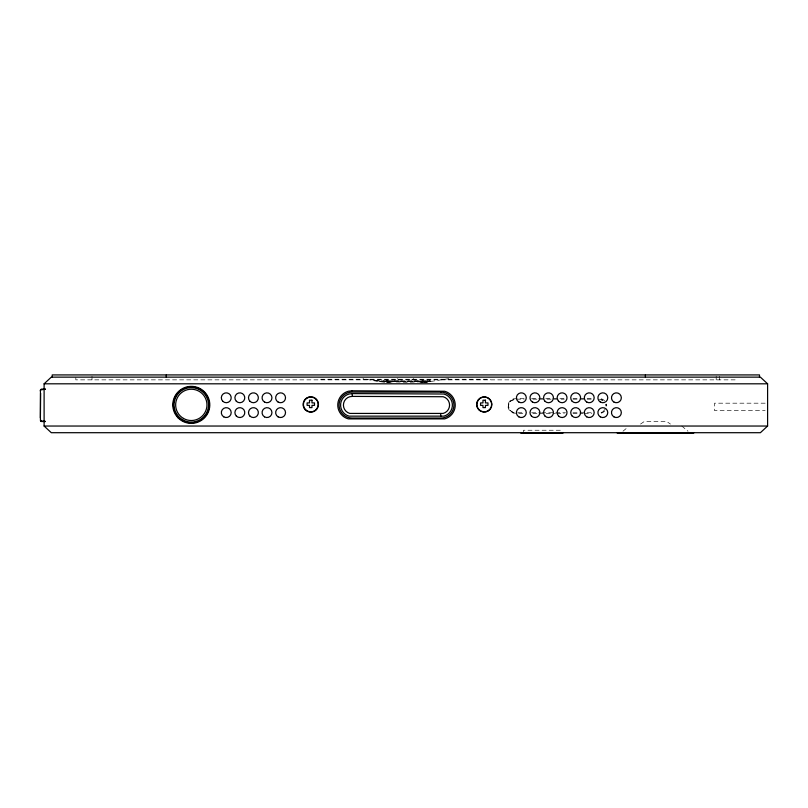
<?xml version="1.0" encoding="UTF-8"?>
<svg xmlns="http://www.w3.org/2000/svg" width="808" height="808" viewBox="0 0 808 808"><rect width="100%" height="100%" fill="white"/><g stroke="black" fill="none" stroke-linecap="round" stroke-linejoin="round"><path stroke-width="0.61" stroke-dasharray="4.04 3.03" d="M604.101 410.767A6.787 6.787 0 0 1 601.061 412.524L605.182 409.363M622.988 431.219L627.412 427.523M383.477 381.729L384.275 381.174L378.659 381.174L389.244 382.538L383.921 381.174L373.538 380.548L385.547 381.326L380.982 381.326L385.103 381.992L383.517 381.326M640.532 424.059L644.168 421.594L666.802 421.594L670.438 424.059M411.646 379.932L413.807 378.679M386.244 381.447L389.84 381.336A12.231 0.646 2.3 0 1 393.809 381.356L396.91 381.406M423.796 381.164L419.413 382.538L423.796 381.164L427.119 381.134M448.723 378.639L422.645 382.76M424.382 382.538L430.442 381.305L420.938 382.79M421.382 382.8L430.442 381.386L430.442 380.861L383.517 380.861L390.325 382.75M384.224 381.164L384.659 381.134A14.696 0.808 4.1 0 1 387.83 381.093A14.696 1.06 3.2 0 1 392.617 381.124L394.627 381.174M389.375 381.093L386.668 381.326L392.769 381.134A14.938 1.071 3.2 0 0 387.901 381.103A14.938 0.828 4.1 0 0 384.659 381.134M427.715 380.861L427.715 381.558L406.979 382.315L386.244 381.558L386.244 380.861M418.897 381.356L426.947 381.285M430.129 381.124L430.007 381.093A12.756 0.707 -4.1 0 0 426.695 381.022A12.756 0.919 -3.2 0 0 420.958 381.093L398.263 381.255M418.544 381.406L398.354 381.437L398.263 380.861M414.353 381.305L414.948 381.285A13.726 1.151 -2 0 1 419.938 381.194M401.424 381.517A318.908 318.908 0 0 0 417.554 381.386L419.463 381.386A13.332 0.697 -2.3 0 1 423.796 381.366A13.332 0.535 -3 0 1 426.695 381.386L427.715 381.467M320.614 379.245L490.335 379.245M735.118 379.861L75.831 379.861L75.831 376.154M524.089 398.546L513.423 398.788A7.434 7.434 0 0 0 513.423 413.141L524.089 413.393M531.614 398.546L565.479 398.546M573.003 398.546L593.072 398.546M516.605 399.172L524.119 399.172M532.886 399.172L564.216 399.172M572.983 399.172L591.779 399.172M765.136 403.182L714.514 403.182L714.514 410.585L765.136 410.585M517.857 412.757L524.119 412.757M531.634 412.757L540.411 412.757M541.663 412.757L565.469 412.757M572.983 412.757L593.042 412.757M532.866 413.393L537.886 413.393M539.138 413.393L555.439 413.393M556.702 413.393L564.226 413.393M573.003 413.393L583.043 413.393M584.295 413.393L591.82 413.393M560.298 430.24L523.503 430.24L523.503 433.078M395.264 381.386L395.152 381.376A11.989 0.626 2.3 0 0 389.769 381.326M394.445 381.164L396.546 381.214M396.698 381.396L398.596 381.447L398.596 380.861M396.334 381.204L398.506 380.861M391.456 382.972L377.134 381.326L362.984 378.639M430.442 381.194L429.22 381.184A16.029 0.889 -4.1 0 0 425.735 381.144A16.029 1.151 -3.2 0 0 420.514 381.184M599.304 399.172L604.101 401.162A6.787 6.787 0 0 0 601.061 399.404M397.142 378.679L399.304 379.932M681.78 426.038L687.982 431.219M719.625 376.154L719.625 379.861M716.191 376.154L716.191 379.861M417.554 380.861L417.554 381.386M414.353 380.861L414.262 381.467M92.001 376.154L92.001 379.861M604.556 411.221A7.434 7.434 0 0 1 601.223 413.141M601.223 398.788A7.434 7.434 0 0 1 604.556 400.718M606.475 404.04A7.434 7.434 0 0 1 606.727 405.969M508.788 404.212C507.596 408.343 511.05 412.837 515.342 412.757A6.787 6.787 0 0 1 508.555 405.969A6.787 6.787 0 0 1 515.342 399.172L510.545 401.162L508.788 404.212M606.091 405.969L605.859 404.212A6.787 6.787 0 0 1 606.091 405.969"/><path stroke-width="1.21" d="M40.4 390.486L40.44 389.981M40.44 390.163L41.319 389.103L45.339 389.052M40.562 389.86L45.339 389.244M44.107 383.81L51.298 377.144L760.399 377.144L767.6 383.81L767.6 426.038L760.399 432.704L51.298 432.704L44.107 426.038L44.107 383.81L767.6 383.81M352.147 393.607L349.086 394.011A11.453 11.453 0 0 0 349.086 416.14L443.905 416.14A11.453 11.453 0 0 0 443.905 394.011L352.147 393.607L352.328 396.395L443.178 396.728A8.646 8.646 0 0 1 443.178 413.423L349.814 413.423A8.646 8.646 0 0 1 349.814 396.728L352.328 396.395M45.339 421.372L40.764 421.008M45.339 421.554L41.319 421.513L40.4 420.13M44.107 426.038L767.6 426.038M520.766 433.078L563.035 433.078M617.211 433.078L693.759 433.078M40.562 420.938L40.4 418.14M440.663 413.757L440.845 416.544M759.5 377.144L759.5 374.922L52.207 374.922L52.207 377.144M645.41 374.922L645.41 377.144M166.286 374.922L166.286 377.144M40.4 390.304L40.4 392.476M351.965 390.779L348.349 391.254A14.312 14.312 0 0 0 348.349 418.897L444.653 418.897A14.312 14.312 0 0 0 444.653 391.254L351.965 390.779M440.946 392.112L352.056 392.112A12.968 12.968 0 0 0 339.087 405.081A12.968 12.968 0 0 0 352.056 418.039L440.946 418.039A12.968 12.968 0 0 0 453.904 405.081A12.968 12.968 0 0 0 440.946 392.112M40.521 393.112L40.4 417.807L40.521 393.112M311.969 400.202L309.504 400.202L309.504 402.909L307.101 402.909L307.101 405.374L309.504 405.374L309.504 407.606L311.969 407.606L311.969 405.374L314.504 405.374L314.504 402.909L311.969 402.909L311.969 400.202M485.436 400.202L482.972 400.202L482.972 402.909L480.568 402.909L480.568 405.374L482.972 405.374L482.972 407.606L485.436 407.606L485.436 405.374L487.971 405.374L487.971 402.909L485.436 402.909L485.436 400.202M236.35 401.283A4.939 4.939 0 0 0 244.612 399.061A4.939 4.939 0 0 0 238.562 393.011A4.939 4.939 0 0 0 236.35 401.283M222.776 401.283A4.939 4.939 0 0 0 231.037 399.061A4.939 4.939 0 0 0 224.988 393.011A4.939 4.939 0 0 0 222.776 401.283M223.796 416.877A4.939 4.939 0 0 0 231.199 412.605A4.939 4.939 0 0 0 223.796 408.323A4.939 4.939 0 0 0 223.796 416.877M264.539 416.877A4.939 4.939 0 0 0 271.942 412.605A4.939 4.939 0 0 0 264.539 408.323A4.939 4.939 0 0 0 264.539 416.877M264.539 402.061A4.939 4.939 0 0 0 271.942 397.788A4.939 4.939 0 0 0 264.539 393.506A4.939 4.939 0 0 0 264.539 402.061M236.35 416.09A4.939 4.939 0 0 0 244.612 413.878A4.939 4.939 0 0 0 238.562 407.828A4.939 4.939 0 0 0 236.35 416.09M249.935 401.283A4.939 4.939 0 0 0 258.196 399.061A4.939 4.939 0 0 0 252.147 393.011A4.939 4.939 0 0 0 249.935 401.283M278.114 402.061A4.939 4.939 0 0 0 285.527 397.788A4.939 4.939 0 0 0 278.114 393.506A4.939 4.939 0 0 0 278.114 402.061M249.935 416.09A4.939 4.939 0 0 0 258.196 413.878A4.939 4.939 0 0 0 252.147 407.828A4.939 4.939 0 0 0 249.935 416.09M572.175 416.09A4.939 4.939 0 0 0 580.437 413.878A4.939 4.939 0 0 0 574.387 407.828A4.939 4.939 0 0 0 572.175 416.09M600.354 416.877A4.939 4.939 0 0 0 607.768 412.605A4.939 4.939 0 0 0 600.354 408.323A4.939 4.939 0 0 0 600.354 416.877M600.354 402.061A4.939 4.939 0 0 0 607.768 397.788A4.939 4.939 0 0 0 600.354 393.506A4.939 4.939 0 0 0 600.354 402.061M278.114 416.877A4.939 4.939 0 0 0 285.527 412.605A4.939 4.939 0 0 0 278.114 408.323A4.939 4.939 0 0 0 278.114 416.877M178.629 417.534A17.907 17.907 0 0 0 208.595 409.505A17.907 17.907 0 0 0 186.658 387.567A17.907 17.907 0 0 0 178.629 417.534M305.363 409.898A7.686 7.686 0 0 0 318.211 406.454A7.686 7.686 0 0 0 308.808 397.041A7.686 7.686 0 0 0 305.363 409.898M305.555 409.696A7.403 7.403 0 0 0 317.948 406.384A7.403 7.403 0 0 0 308.878 397.304A7.403 7.403 0 0 0 305.555 409.696M479.023 409.696A7.403 7.403 0 0 0 491.416 406.384A7.403 7.403 0 0 0 482.336 397.304A7.403 7.403 0 0 0 479.023 409.696M518.867 416.877A4.939 4.939 0 0 0 526.281 412.605A4.939 4.939 0 0 0 518.867 408.323A4.939 4.939 0 0 0 518.867 416.877M586.78 402.061A4.939 4.939 0 0 0 594.183 397.788A4.939 4.939 0 0 0 586.78 393.506A4.939 4.939 0 0 0 586.78 402.061M532.452 402.061A4.939 4.939 0 0 0 539.865 397.788A4.939 4.939 0 0 0 532.452 393.506A4.939 4.939 0 0 0 532.452 402.061M531.432 416.09A4.939 4.939 0 0 0 539.693 413.878A4.939 4.939 0 0 0 533.644 407.828A4.939 4.939 0 0 0 531.432 416.09M613.939 416.877A4.939 4.939 0 0 0 621.342 412.605A4.939 4.939 0 0 0 613.939 408.323A4.939 4.939 0 0 0 613.939 416.877M518.867 402.061A4.939 4.939 0 0 0 526.281 397.788A4.939 4.939 0 0 0 518.867 393.506A4.939 4.939 0 0 0 518.867 402.061M558.591 401.283A4.939 4.939 0 0 0 566.852 399.061A4.939 4.939 0 0 0 560.803 393.011A4.939 4.939 0 0 0 558.591 401.283M558.591 416.09A4.939 4.939 0 0 0 566.852 413.878A4.939 4.939 0 0 0 560.803 407.828A4.939 4.939 0 0 0 558.591 416.09M572.175 401.283A4.939 4.939 0 0 0 580.437 399.061A4.939 4.939 0 0 0 574.387 393.011A4.939 4.939 0 0 0 572.175 401.283M545.006 401.283A4.939 4.939 0 0 0 553.278 399.061A4.939 4.939 0 0 0 547.228 393.011A4.939 4.939 0 0 0 545.006 401.283M545.006 416.09A4.939 4.939 0 0 0 553.278 413.878A4.939 4.939 0 0 0 547.228 407.828A4.939 4.939 0 0 0 545.006 416.09M586.78 416.877A4.939 4.939 0 0 0 594.183 412.605A4.939 4.939 0 0 0 586.78 408.323A4.939 4.939 0 0 0 586.78 416.877M613.939 402.061A4.939 4.939 0 0 0 621.342 397.788A4.939 4.939 0 0 0 613.939 393.506A4.939 4.939 0 0 0 613.939 402.061M182.669 419.817A17.251 17.251 0 0 0 208.545 404.869A17.251 17.251 0 0 0 182.669 389.931A17.251 17.251 0 0 0 182.669 419.817M183.466 418.433A15.665 15.665 0 0 0 206.959 404.869A15.665 15.665 0 0 0 183.466 391.314A15.665 15.665 0 0 0 183.466 418.433M178.204 417.968A18.523 18.523 0 0 0 209.181 409.666A18.523 18.523 0 0 0 186.507 386.981A18.523 18.523 0 0 0 178.204 417.968M480.447 411.06A7.625 7.625 0 0 0 491.88 404.465A7.625 7.625 0 0 0 480.447 397.859A7.625 7.625 0 0 0 480.447 411.06"/></g></svg>
